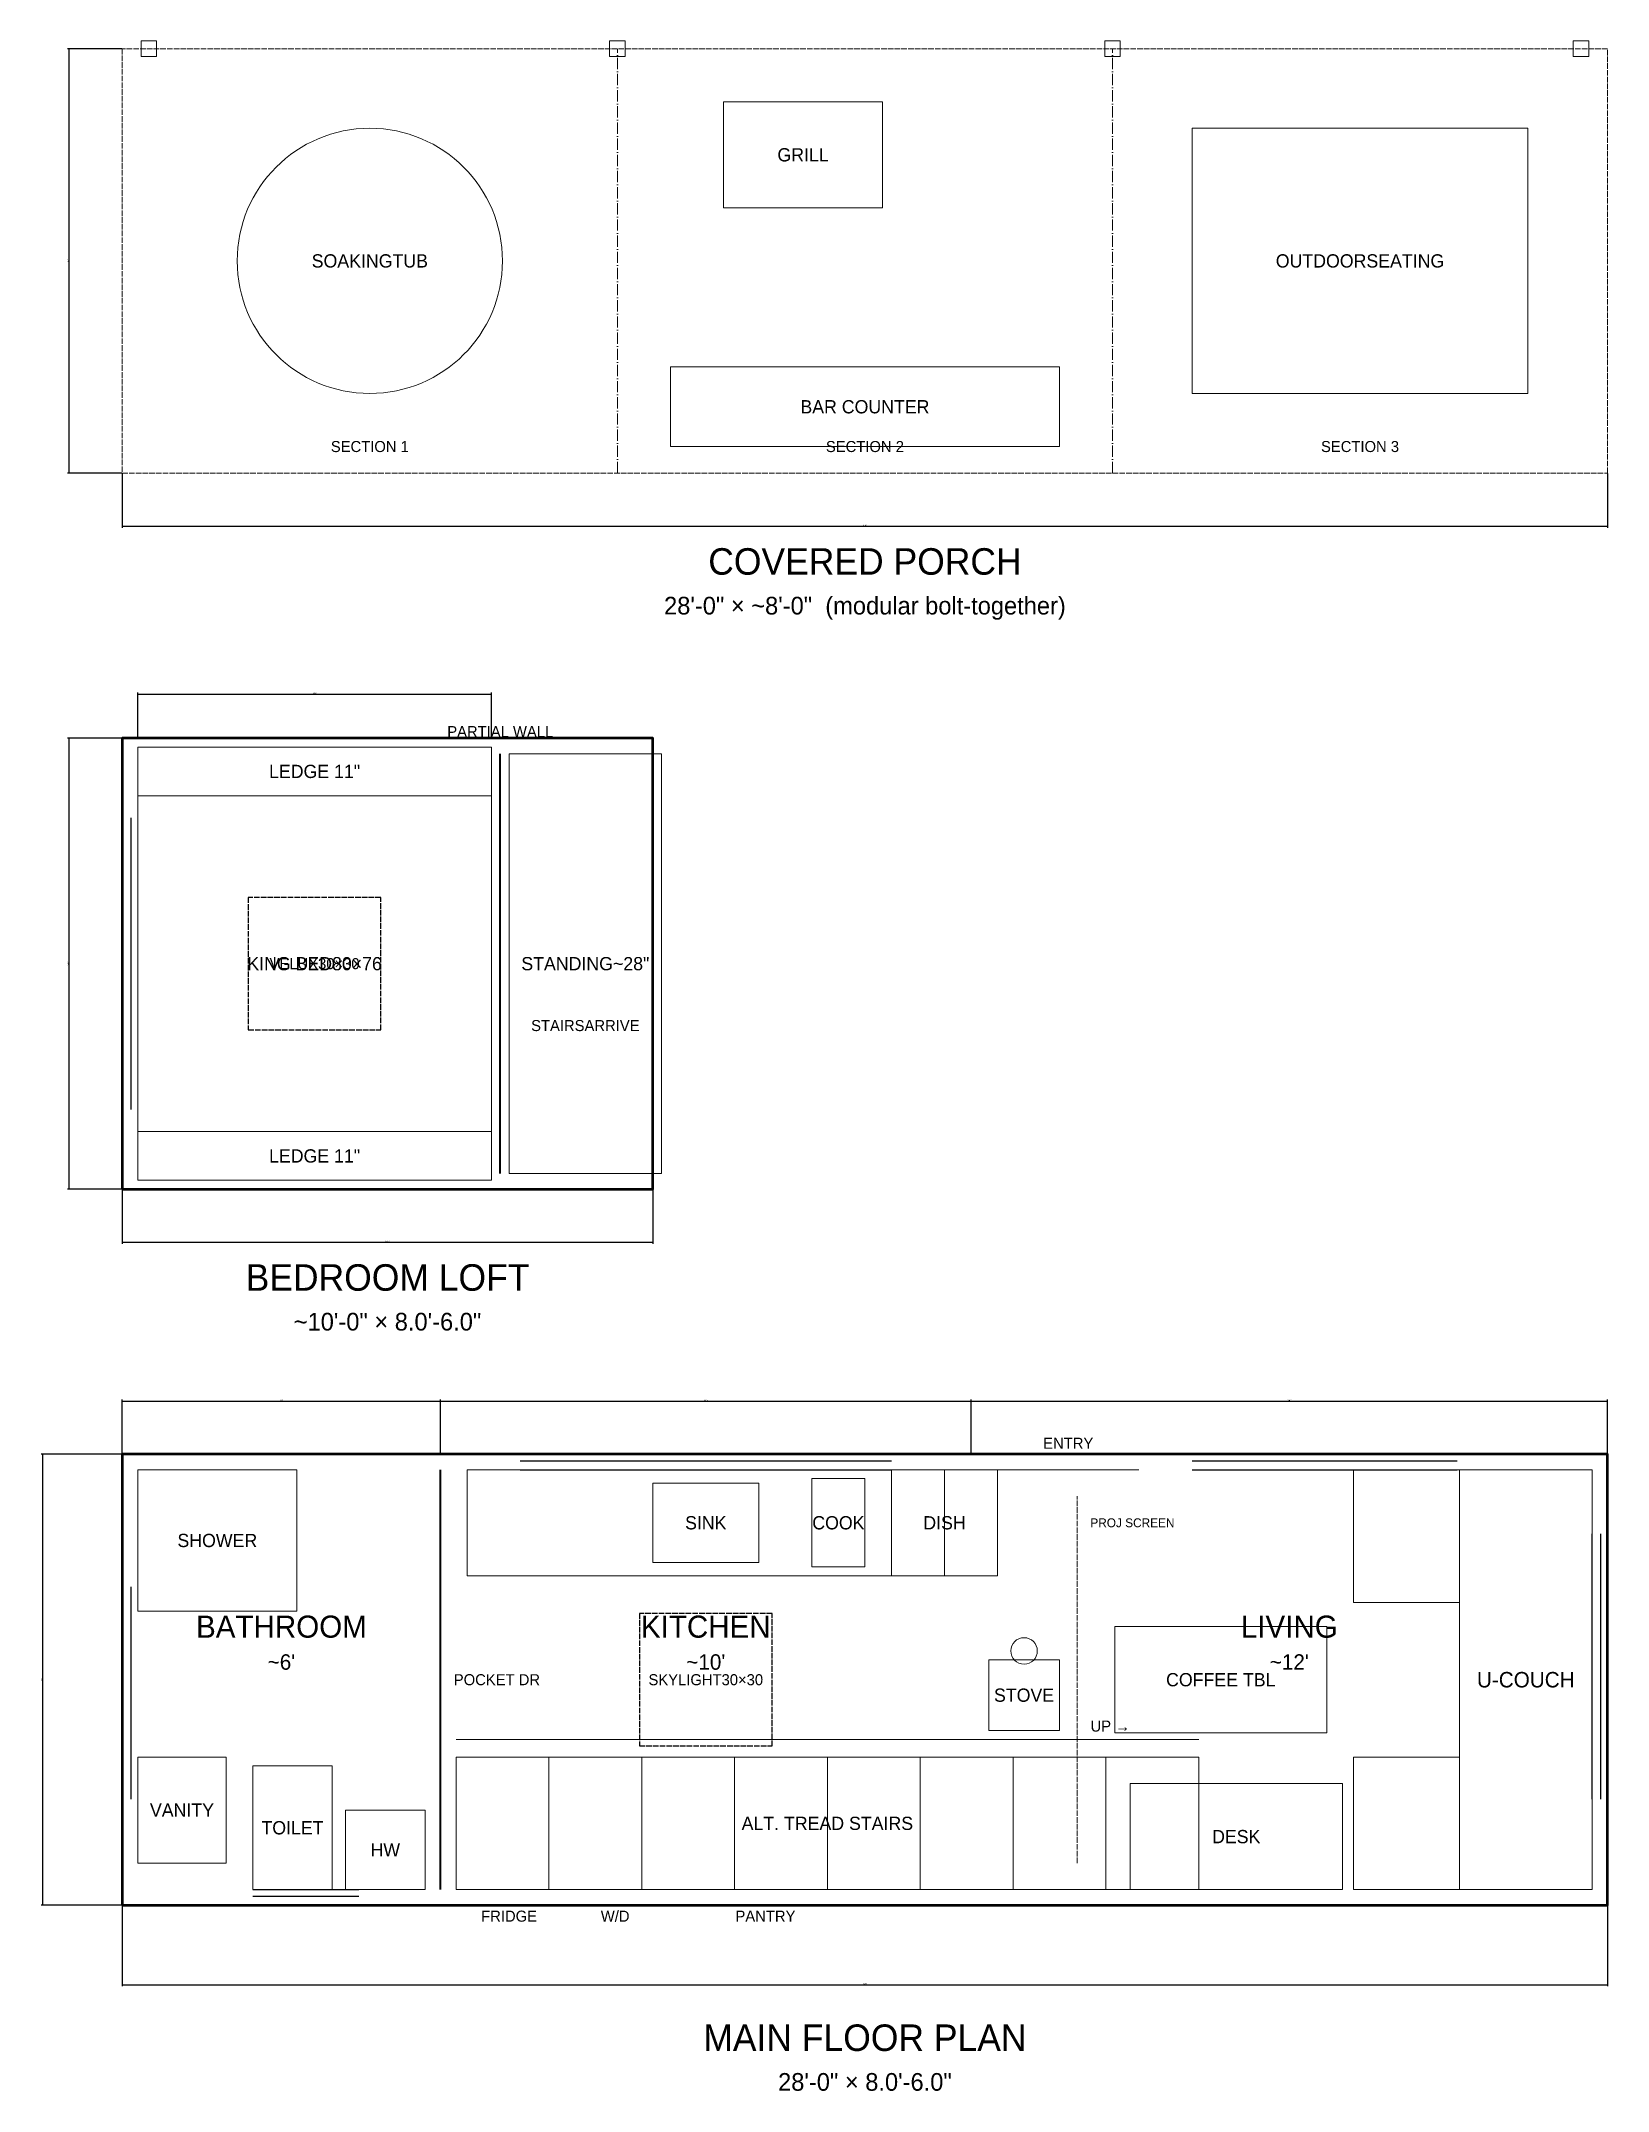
# Model space of a CAD drawing. Header units: inches. Extents: x -18 to 336, y -42 to 422.
import ezdxf
from ezdxf.enums import TextEntityAlignment as Align

# ---------------------------------------------------------------- set-up
doc = ezdxf.new("R2010")
doc.units = ezdxf.units.IN
doc.header["$MEASUREMENT"] = 0
doc.linetypes.add('DASHDOT', pattern=[3.556, 2.54, -0.508, 0, -0.508])
doc.linetypes.add('DASHED', pattern=[1.524, 1.27, -0.254])
for name, color, linetype, lineweight in [('APPLIANCES', 3, 'Continuous', 18), ('DIMENSIONS', 2, 'Continuous', 5), ('DOORS', 6, 'Continuous', 18), ('FIXTURES', 5, 'Continuous', 18), ('FURNITURE', 1, 'Continuous', 13), ('PORCH', 8, 'Continuous', 13), ('STAIRS', 30, 'Continuous', 18), ('TEXT', 7, 'Continuous', 5), ('WALLS', 7, 'Continuous', 50), ('WALLS-INTERIOR', 8, 'Continuous', 35), ('WINDOWS', 4, 'Continuous', 25)]:
    doc.layers.add(name, color=color, linetype=linetype, lineweight=lineweight)
doc.styles.add('OpenSansCondensed-Light', font='OpenSansCondensed-Light.ttf')
doc.dimstyles.new('EZDXF', dxfattribs={"dimtxt": 0.25, "dimasz": 0.175, "dimexe": 0.375, "dimexo": 0.125, "dimgap": 0.1, "dimtad": 1, "dimlfac": 100, "dimzin": 12, "dimdsep": 46, "dimtxsty": 'OpenSansCondensed-Light', "dimblk": 'ARCHTICK', "dimcen": 2.5, "dimazin": 3, "dimtfac": 0.5, "dimtmove": 2, "dimatfit": 3})

# ---------------------------------------------------------------- blocks, each defined once
blk = doc.blocks.new('_ARCHTICK')
at = {"color": 0, "linetype": 'BYBLOCK', "const_width": 0.15}
blk.add_lwpolyline([(-0.5, -0.5), (0.5, 0.5)], dxfattribs=at)

msp = doc.modelspace()

# ---------------------------------------------------------------- linework, layer by layer
at = {"layer": 'APPLIANCES'}
for points in [[(174, 74.5), (198, 74.5), (198, 98.5), (174, 98.5)], [(156, 76.5), (168, 76.5), (168, 96.5), (156, 96.5)], [(196, 39.5), (212, 39.5), (212, 55.5), (196, 55.5)], [(50.5, 3.5), (68.5, 3.5), (68.5, 21.5), (50.5, 21.5)]]:
    msp.add_lwpolyline(points, close=True, dxfattribs=at)
msp.add_circle((204, 57.5), 3, dxfattribs=at)
at = {"layer": 'DOORS'}
msp.add_line((198, 98.5), (230, 98.5), dxfattribs=at)
at = {"layer": 'DOORS', "linetype": 'DASHED'}
msp.add_line((72, 36), (72, 66), dxfattribs=at)
at = {"layer": 'FIXTURES', "linetype": 'DASHED'}
msp.add_line((87.5, 165.5), (87.5, 260.5), dxfattribs=at)
at = {"layer": 'FIXTURES'}
msp.add_line((39.5, 66.5), (39.5, 98.5), dxfattribs=at)
for points in [[(3.5, 251), (83.5, 251), (83.5, 262), (3.5, 262)], [(3.5, 164), (83.5, 164), (83.5, 175), (3.5, 175)], [(3.5, 66.5), (39.5, 66.5), (39.5, 98.5), (3.5, 98.5)], [(78, 74.5), (186, 74.5), (186, 98.5), (78, 98.5)], [(120, 77.5), (144, 77.5), (144, 95.5), (120, 95.5)], [(3.5, 9.5), (23.5, 9.5), (23.5, 33.5), (3.5, 33.5)], [(29.5, 3.5), (47.5, 3.5), (47.5, 31.5), (29.5, 31.5)]]:
    msp.add_lwpolyline(points, close=True, dxfattribs=at)
at = {"layer": 'FURNITURE', "linetype": 'DASHED'}
msp.add_line((216, 9.5), (216, 92.5), dxfattribs=at)
at = {"layer": 'FURNITURE'}
for points in [[(3.5, 175), (83.5, 175), (83.5, 251), (3.5, 251)], [(278.5, 68.5), (302.5, 68.5), (302.5, 98.5), (278.5, 98.5)], [(302.5, 3.5), (332.5, 3.5), (332.5, 98.5), (302.5, 98.5)], [(224.5, 39), (272.5, 39), (272.5, 63), (224.5, 63)], [(278.5, 3.5), (302.5, 3.5), (302.5, 33.5), (278.5, 33.5)], [(228, 3.5), (276, 3.5), (276, 27.5), (228, 27.5)]]:
    msp.add_lwpolyline(points, close=True, dxfattribs=at)
at = {"layer": 'PORCH', "linetype": 'DASHDOT'}
for p, q in [((112, 324), (112, 420)), ((224, 324), (224, 420))]:
    msp.add_line(p, q, dxfattribs=at)
at = {"layer": 'PORCH', "linetype": 'DASHED'}
msp.add_lwpolyline([(0, 324), (336, 324), (336, 420), (0, 420)], close=True, dxfattribs=at)
at = {"layer": 'PORCH'}
for points in [[(4.25, 418.25), (7.75, 418.25), (7.75, 421.75), (4.25, 421.75)], [(110.25, 418.25), (113.75, 418.25), (113.75, 421.75), (110.25, 421.75)], [(222.25, 418.25), (225.75, 418.25), (225.75, 421.75), (222.25, 421.75)], [(328.25, 418.25), (331.75, 418.25), (331.75, 421.75), (328.25, 421.75)], [(136, 384), (172, 384), (172, 408), (136, 408)], [(242, 342), (318, 342), (318, 402), (242, 402)], [(124, 330), (212, 330), (212, 348), (124, 348)]]:
    msp.add_lwpolyline(points, close=True, dxfattribs=at)
msp.add_circle((56, 372), 30, dxfattribs=at)
at = {"layer": 'STAIRS'}
for p, q in [((243.5, 37.5), (75.5, 37.5)), ((96.5, 3.5), (96.5, 33.5)), ((117.5, 3.5), (117.5, 33.5)), ((138.5, 3.5), (138.5, 33.5)), ((159.5, 3.5), (159.5, 33.5)), ((180.5, 3.5), (180.5, 33.5)), ((201.5, 3.5), (201.5, 33.5)), ((222.5, 3.5), (222.5, 33.5))]:
    msp.add_line(p, q, dxfattribs=at)
for points in [[(87.5, 165.5), (122, 165.5), (122, 260.5), (87.5, 260.5)], [(75.5, 3.5), (243.5, 3.5), (243.5, 33.5), (75.5, 33.5)]]:
    msp.add_lwpolyline(points, close=True, dxfattribs=at)
at = {"layer": 'WALLS'}
for points in [[(0, 162), (120, 162), (120, 264), (0, 264)], [(0, 0), (336, 0), (336, 102), (0, 102)]]:
    msp.add_lwpolyline(points, close=True, dxfattribs=at)
at = {"layer": 'WALLS-INTERIOR'}
for p, q in [((85.5, 165.5), (85.5, 260.5)), ((72, 3.5), (72, 98.5))]:
    msp.add_line(p, q, dxfattribs=at)
at = {"layer": 'WINDOWS'}
for p, q in [((0, 180), (0, 246)), ((2, 180), (2, 246)), ((90, 102), (174, 102)), ((90, 100.5), (174, 100.5)), ((90, 98.5), (174, 98.5)), ((90, 98.5), (174, 98.5)), ((242, 102), (302, 102)), ((242, 100.5), (302, 100.5)), ((242, 98.5), (302, 98.5)), ((242, 98.5), (302, 98.5)), ((332.5, 24), (332.5, 84)), ((334.5, 24), (334.5, 84)), ((0, 24), (0, 72)), ((2, 24), (2, 72)), ((29.5, 3.5), (53.5, 3.5)), ((29.5, 2), (53.5, 2)), ((29.5, 0), (53.5, 0)), ((29.5, 0), (53.5, 0))]:
    msp.add_line(p, q, dxfattribs=at)
at = {"layer": 'WINDOWS', "linetype": 'DASHED'}
for points in [[(28.5, 198), (58.5, 198), (58.5, 228), (28.5, 228)], [(117, 36), (147, 36), (147, 66), (117, 66)]]:
    msp.add_lwpolyline(points, close=True, dxfattribs=at)

# ---------------------------------------------------------------- texts
at = {"layer": 'TEXT'}
for s, height, p in [('GRILL', 3, (154, 396)), ('SOAKINGTUB', 3, (56, 372)), ('OUTDOORSEATING', 3, (280, 372)), ('BAR COUNTER', 3, (168, 339)), ('SECTION 1', 2.5, (56, 330)), ('SECTION 2', 2.5, (168, 330)), ('SECTION 3', 2.5, (280, 330)), ('COVERED PORCH', 6, (168, 304)), ('28\'-0" × ~8\'-0"  (modular bolt-together)', 4, (168, 294)), ('PARTIAL WALL', 2.5, (85.5, 265.5)), ('LEDGE 11"', 3, (43.5, 256.5)), ('KING BED80×76', 3, (43.5, 213)), ('VELUX30×30', 2.5, (43.5, 213)), ('STANDING~28"', 3, (104.75, 213)), ('STAIRSARRIVE', 2.5, (104.75, 199)), ('LEDGE 11"', 3, (43.5, 169.5)), ('BEDROOM LOFT', 6, (60, 142)), ('~10\'-0" × 8.0\'-6.0"', 4, (60, 132)), ('ENTRY', 2.5, (214, 104.5)), ('SHOWER', 3, (21.5, 82.5)), ('SINK', 3, (132, 86.5)), ('COOK', 3, (162, 86.5)), ('DISH', 3, (186, 86.5)), ('BATHROOM', 5, (36, 63)), ('KITCHEN', 5, (132, 63)), ('LIVING', 5, (264, 63)), ("~6'", 3.5, (36, 55)), ("~10'", 3.5, (132, 55)), ("~12'", 3.5, (264, 55)), ('SKYLIGHT30×30', 2.5, (132, 51)), ('COFFEE TBL', 3, (248.5, 51)), ('U-COUCH', 3.5, (317.5, 51)), ('STOVE', 3, (204, 47.5)), ('UP →', 2.5, (223.5, 40.5)), ('VANITY', 3, (13.5, 21.5)), ('TOILET', 3, (38.5, 17.5)), ('ALT. TREAD STAIRS', 3, (159.5, 18.5)), ('HW', 3, (59.5, 12.5)), ('DESK', 3, (252, 15.5)), ('FRIDGE', 2.5, (87.5, -2.5)), ('W/D', 2.5, (111.5, -2.5)), ('PANTRY', 2.5, (145.5, -2.5)), ('MAIN FLOOR PLAN', 6, (168, -30)), ('28\'-0" × 8.0\'-6.0"', 4, (168, -40))]:
    msp.add_text(s, height=height, dxfattribs=at).set_placement(p, align=Align.MIDDLE_CENTER)
for s, height, p in [('PROJ SCREEN', 2, (219, 86.5)), ('POCKET DR', 2.5, (75, 51))]:
    msp.add_text(s, height=height, dxfattribs=at).set_placement(p, align=Align.MIDDLE_LEFT)

# ---------------------------------------------------------------- dimensions: what is measured, and where the dimension line sits
at = {"layer": 'DIMENSIONS'}
for base, p1, p2 in [((-12, 324), (0, 324), (0, 420)), ((-12, 162), (0, 162), (0, 264)), ((-18, 0), (0, 0), (0, 102))]:
    msp.add_linear_dim(base=base, p1=p1, p2=p2, angle=90, dimstyle='EZDXF', dxfattribs=at).render()
for base, p1, p2 in [((0, 312), (0, 324), (336, 324)), ((3.5, 274), (3.5, 264), (83.5, 264)), ((0, 150), (0, 162), (120, 162)), ((0, 114), (0, 102), (72, 102)), ((72, 114), (72, 102), (192, 102)), ((192, 114), (192, 102), (336, 102)), ((0, -18), (0, 0), (336, 0))]:
    msp.add_linear_dim(base=base, p1=p1, p2=p2, dimstyle='EZDXF', dxfattribs=at).render()

doc.saveas('drawing.dxf')
